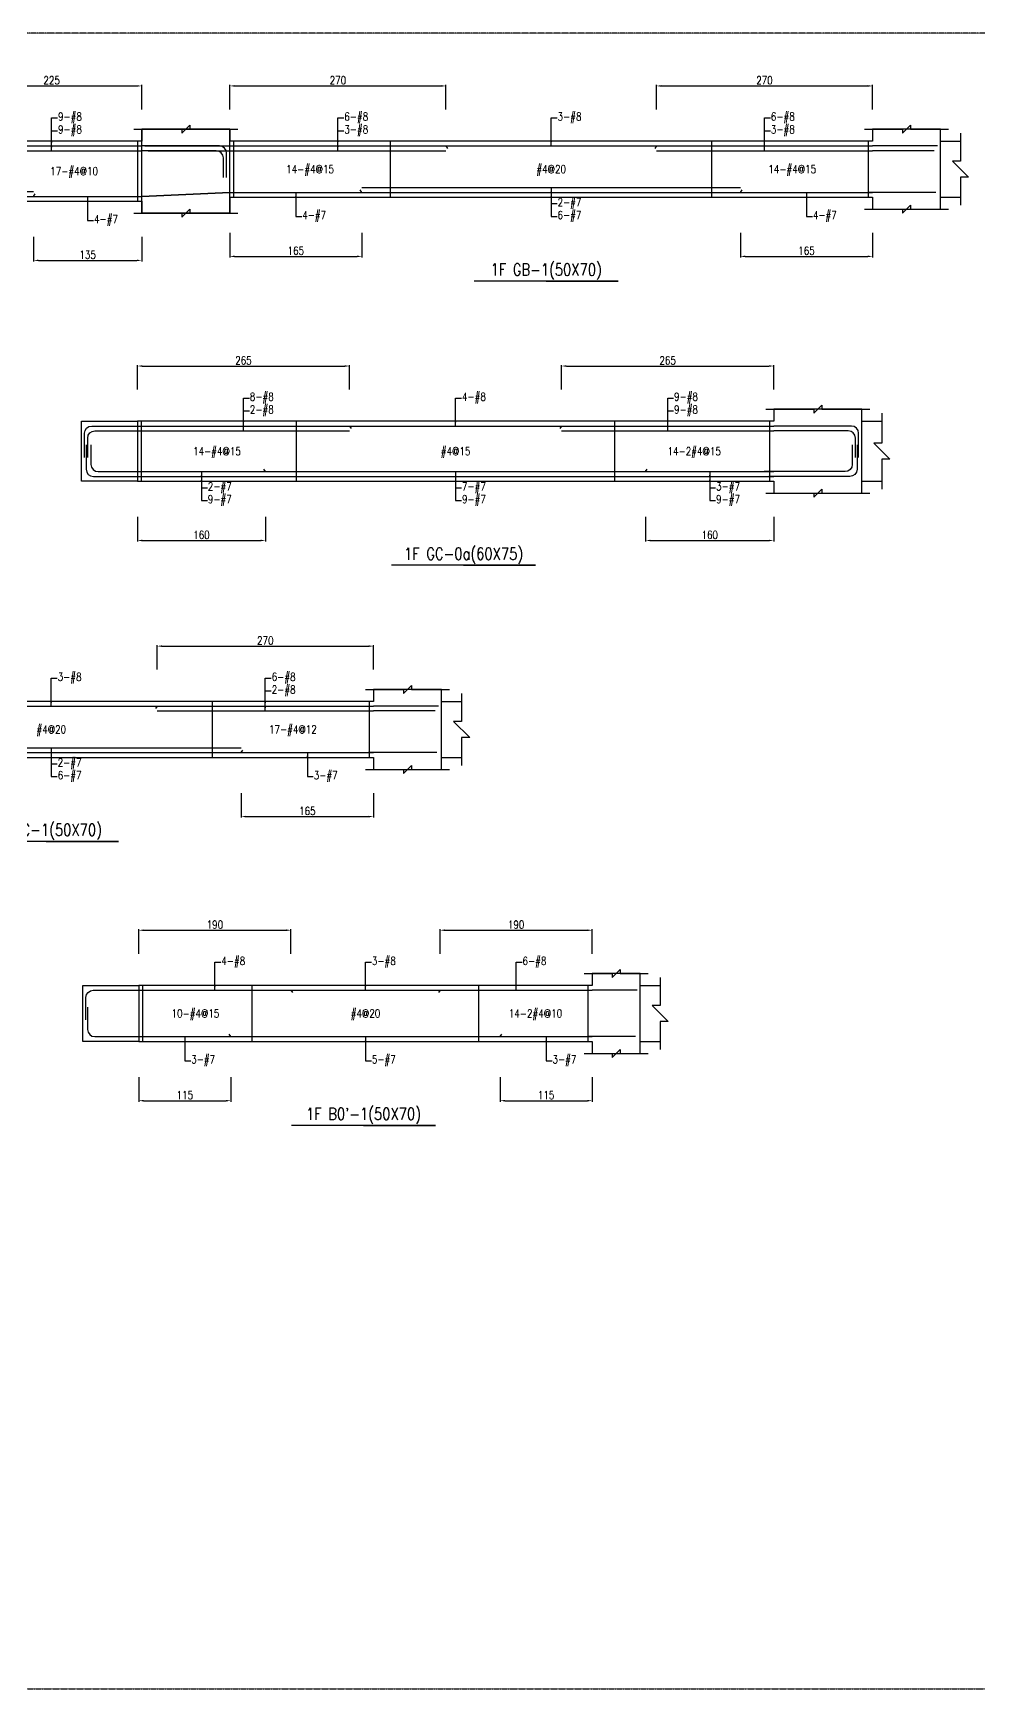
# Model space of a CAD drawing. Header units: millimetres. Extents: x 0 to 84580, y -12276 to 4373.
# Drawn here: x 47554 to 48735, y -6138 to -4069 of the extents above; entities that cross this region are included whole.
import ezdxf
from ezdxf.enums import TextEntityAlignment as Align

# ---------------------------------------------------------------- set-up
doc = ezdxf.new("R2010")
doc.units = ezdxf.units.MM
doc.header["$MEASUREMENT"] = 0
doc.linetypes.add('CENTER', pattern=[2, 1.25, -0.25, 0.25, -0.25])
for name, color, linetype in [('S-DIM', 2, 'Continuous'), ('S-GRID', 1, 'CENTER'), ('S-LEADER', 2, 'Continuous'), ('S-RC', 130, 'Continuous'), ('S-REINF', 6, 'Continuous'), ('S-TEXT', 2, 'Continuous')]:
    doc.layers.add(name, color=color, linetype=linetype)
doc.styles.add('CS4', font='romans.shx', dxfattribs={"width": 0.8, "bigfont": 'lsp.shx'})
doc.styles.get("Standard").update_dxf_attribs({"font": 'arial.ttf'})
doc.dimstyles.new('ISO-25', dxfattribs={"dimtxt": 2.5, "dimasz": 2.5, "dimexe": 1.25, "dimexo": 0.625, "dimtad": 1, "dimtxsty": 'Standard', "dimcen": 2.5, "dimadec": 0, "dimazin": 0, "dimtfac": 1, "dimtmove": 0, "dimatfit": 3, "dimfxl": 0, "dimarcsym": 0})

# ---------------------------------------------------------------- blocks, each defined once
blk = doc.blocks.new('*D1743')
at = {"layer": 'DEFPOINTS', "color": 0, "transparency": 16777216}
for p in [(47689.7, -4135), (47464.7, -4165), (47689.7, -4165)]:
    blk.add_point(p, dxfattribs=at)
at = {"layer": 'S-DIM', "color": 0, "lineweight": -2, "transparency": 16777216}
for p, q in [((47464.7, -4164.375), (47464.7, -4133.75)), ((47470.7, -4135), (47683.7, -4135)), ((47689.7, -4164.375), (47689.7, -4133.75))]:
    blk.add_line(p, q, dxfattribs=at)
at = {"layer": 'S-DIM', "color": 0, "transparency": 16777216}
for points in [[(47470.7, -4134), (47470.7, -4136), (47464.7, -4135)], [(47683.7, -4134), (47683.7, -4136), (47689.7, -4135)]]:
    blk.add_solid(points, dxfattribs=at)
at = {"layer": 'S-DIM', "color": 0, "transparency": 16777216, "insert": (47577.2, -4128), "char_height": 10, "attachment_point": 5, "style": 'CS4'}
blk.add_mtext('225', dxfattribs=at)
blk = doc.blocks.new('*D1745')
at = {"layer": 'DEFPOINTS', "color": 0, "transparency": 16777216}
for p in [(47554.7, -4323), (47689.7, -4323), (47689.7, -4353)]:
    blk.add_point(p, dxfattribs=at)
at = {"layer": 'S-DIM', "color": 0, "lineweight": -2, "transparency": 16777216}
for p, q in [((47554.7, -4323.625), (47554.7, -4354.25)), ((47689.7, -4323.625), (47689.7, -4354.25)), ((47560.7, -4353), (47683.7, -4353))]:
    blk.add_line(p, q, dxfattribs=at)
at = {"layer": 'S-DIM', "color": 0, "transparency": 16777216}
for points in [[(47560.7, -4352), (47560.7, -4354), (47554.7, -4353)], [(47683.7, -4352), (47683.7, -4354), (47689.7, -4353)]]:
    blk.add_solid(points, dxfattribs=at)
at = {"layer": 'S-DIM', "color": 0, "transparency": 16777216, "insert": (47622.2, -4346), "char_height": 10, "attachment_point": 5, "style": 'CS4'}
blk.add_mtext('135', dxfattribs=at)
blk = doc.blocks.new('*D1746')
at = {"layer": 'DEFPOINTS', "color": 0, "transparency": 16777216}
for p in [(48069.7, -4135), (47799.7, -4165), (48069.7, -4165)]:
    blk.add_point(p, dxfattribs=at)
at = {"layer": 'S-DIM', "color": 0, "lineweight": -2, "transparency": 16777216}
for p, q in [((47799.7, -4164.375), (47799.7, -4133.75)), ((47805.7, -4135), (48063.7, -4135)), ((48069.7, -4164.375), (48069.7, -4133.75))]:
    blk.add_line(p, q, dxfattribs=at)
at = {"layer": 'S-DIM', "color": 0, "transparency": 16777216}
for points in [[(47805.7, -4134), (47805.7, -4136), (47799.7, -4135)], [(48063.7, -4134), (48063.7, -4136), (48069.7, -4135)]]:
    blk.add_solid(points, dxfattribs=at)
at = {"layer": 'S-DIM', "color": 0, "transparency": 16777216, "insert": (47934.7, -4128), "char_height": 10, "attachment_point": 5, "style": 'CS4'}
blk.add_mtext('270', dxfattribs=at)
blk = doc.blocks.new('*D1747')
at = {"layer": 'DEFPOINTS', "color": 0, "transparency": 16777216}
for p in [(48602.5, -4135), (48332.5, -4165), (48602.5, -4165)]:
    blk.add_point(p, dxfattribs=at)
at = {"layer": 'S-DIM', "color": 0, "lineweight": -2, "transparency": 16777216}
for p, q in [((48332.5, -4164.375), (48332.5, -4133.75)), ((48338.5, -4135), (48596.5, -4135)), ((48602.5, -4164.375), (48602.5, -4133.75))]:
    blk.add_line(p, q, dxfattribs=at)
at = {"layer": 'S-DIM', "color": 0, "transparency": 16777216}
for points in [[(48338.5, -4134), (48338.5, -4136), (48332.5, -4135)], [(48596.5, -4134), (48596.5, -4136), (48602.5, -4135)]]:
    blk.add_solid(points, dxfattribs=at)
at = {"layer": 'S-DIM', "color": 0, "transparency": 16777216, "insert": (48467.5, -4128), "char_height": 10, "attachment_point": 5, "style": 'CS4'}
blk.add_mtext('270', dxfattribs=at)
blk = doc.blocks.new('*D1748')
at = {"layer": 'DEFPOINTS', "color": 0, "transparency": 16777216}
for p in [(47799.7, -4318), (47964.7, -4318), (47964.7, -4348)]:
    blk.add_point(p, dxfattribs=at)
at = {"layer": 'S-DIM', "color": 0, "lineweight": -2, "transparency": 16777216}
for p, q in [((47799.7, -4318.625), (47799.7, -4349.25)), ((47964.7, -4318.625), (47964.7, -4349.25)), ((47805.7, -4348), (47958.7, -4348))]:
    blk.add_line(p, q, dxfattribs=at)
at = {"layer": 'S-DIM', "color": 0, "transparency": 16777216}
for points in [[(47805.7, -4347), (47805.7, -4349), (47799.7, -4348)], [(47958.7, -4347), (47958.7, -4349), (47964.7, -4348)]]:
    blk.add_solid(points, dxfattribs=at)
at = {"layer": 'S-DIM', "color": 0, "transparency": 16777216, "insert": (47882.2, -4341), "char_height": 10, "attachment_point": 5, "style": 'CS4'}
blk.add_mtext('165', dxfattribs=at)
blk = doc.blocks.new('*D1749')
at = {"layer": 'DEFPOINTS', "color": 0, "transparency": 16777216}
for p in [(48437.5, -4318), (48602.5, -4318), (48602.5, -4348)]:
    blk.add_point(p, dxfattribs=at)
at = {"layer": 'S-DIM', "color": 0, "lineweight": -2, "transparency": 16777216}
for p, q in [((48437.5, -4318.625), (48437.5, -4349.25)), ((48602.5, -4318.625), (48602.5, -4349.25)), ((48443.5, -4348), (48596.5, -4348))]:
    blk.add_line(p, q, dxfattribs=at)
at = {"layer": 'S-DIM', "color": 0, "transparency": 16777216}
for points in [[(48443.5, -4347), (48443.5, -4349), (48437.5, -4348)], [(48596.5, -4347), (48596.5, -4349), (48602.5, -4348)]]:
    blk.add_solid(points, dxfattribs=at)
at = {"layer": 'S-DIM', "color": 0, "transparency": 16777216, "insert": (48520, -4341), "char_height": 10, "attachment_point": 5, "style": 'CS4'}
blk.add_mtext('165', dxfattribs=at)
blk = doc.blocks.new('*D1711')
at = {"layer": 'DEFPOINTS', "color": 0, "transparency": 16777216}
for p in [(47949.3, -4485), (47684.3, -4515), (47949.3, -4515)]:
    blk.add_point(p, dxfattribs=at)
at = {"layer": 'S-DIM', "color": 0, "lineweight": -2, "transparency": 16777216}
for p, q in [((47684.3, -4514.375), (47684.3, -4483.75)), ((47690.3, -4485), (47943.3, -4485)), ((47949.3, -4514.375), (47949.3, -4483.75))]:
    blk.add_line(p, q, dxfattribs=at)
at = {"layer": 'S-DIM', "color": 0, "transparency": 16777216}
for points in [[(47690.3, -4484), (47690.3, -4486), (47684.3, -4485)], [(47943.3, -4484), (47943.3, -4486), (47949.3, -4485)]]:
    blk.add_solid(points, dxfattribs=at)
at = {"layer": 'S-DIM', "color": 0, "transparency": 16777216, "insert": (47816.8, -4478), "char_height": 10, "attachment_point": 5, "style": 'CS4'}
blk.add_mtext('265', dxfattribs=at)
blk = doc.blocks.new('*D1712')
at = {"layer": 'DEFPOINTS', "color": 0, "transparency": 16777216}
for p in [(48479.1, -4485), (48214.1, -4515), (48479.1, -4515)]:
    blk.add_point(p, dxfattribs=at)
at = {"layer": 'S-DIM', "color": 0, "lineweight": -2, "transparency": 16777216}
for p, q in [((48214.1, -4514.375), (48214.1, -4483.75)), ((48220.1, -4485), (48473.1, -4485)), ((48479.1, -4514.375), (48479.1, -4483.75))]:
    blk.add_line(p, q, dxfattribs=at)
at = {"layer": 'S-DIM', "color": 0, "transparency": 16777216}
for points in [[(48220.1, -4484), (48220.1, -4486), (48214.1, -4485)], [(48473.1, -4484), (48473.1, -4486), (48479.1, -4485)]]:
    blk.add_solid(points, dxfattribs=at)
at = {"layer": 'S-DIM', "color": 0, "transparency": 16777216, "insert": (48346.6, -4478), "char_height": 10, "attachment_point": 5, "style": 'CS4'}
blk.add_mtext('265', dxfattribs=at)
blk = doc.blocks.new('*D1713')
at = {"layer": 'DEFPOINTS', "color": 0, "transparency": 16777216}
for p in [(47684.3, -4673), (47844.3, -4673), (47844.3, -4703)]:
    blk.add_point(p, dxfattribs=at)
at = {"layer": 'S-DIM', "color": 0, "lineweight": -2, "transparency": 16777216}
for p, q in [((47684.3, -4673.625), (47684.3, -4704.25)), ((47844.3, -4673.625), (47844.3, -4704.25)), ((47690.3, -4703), (47838.3, -4703))]:
    blk.add_line(p, q, dxfattribs=at)
at = {"layer": 'S-DIM', "color": 0, "transparency": 16777216}
for points in [[(47690.3, -4702), (47690.3, -4704), (47684.3, -4703)], [(47838.3, -4702), (47838.3, -4704), (47844.3, -4703)]]:
    blk.add_solid(points, dxfattribs=at)
at = {"layer": 'S-DIM', "color": 0, "transparency": 16777216, "insert": (47764.3, -4696), "char_height": 10, "attachment_point": 5, "style": 'CS4'}
blk.add_mtext('160', dxfattribs=at)
blk = doc.blocks.new('*D1714')
at = {"layer": 'DEFPOINTS', "color": 0, "transparency": 16777216}
for p in [(48319.1, -4673), (48479.1, -4673), (48479.1, -4703)]:
    blk.add_point(p, dxfattribs=at)
at = {"layer": 'S-DIM', "color": 0, "lineweight": -2, "transparency": 16777216}
for p, q in [((48319.1, -4673.625), (48319.1, -4704.25)), ((48479.1, -4673.625), (48479.1, -4704.25)), ((48325.1, -4703), (48473.1, -4703))]:
    blk.add_line(p, q, dxfattribs=at)
at = {"layer": 'S-DIM', "color": 0, "transparency": 16777216}
for points in [[(48325.1, -4702), (48325.1, -4704), (48319.1, -4703)], [(48473.1, -4702), (48473.1, -4704), (48479.1, -4703)]]:
    blk.add_solid(points, dxfattribs=at)
at = {"layer": 'S-DIM', "color": 0, "transparency": 16777216, "insert": (48399.1, -4696), "char_height": 10, "attachment_point": 5, "style": 'CS4'}
blk.add_mtext('160', dxfattribs=at)
blk = doc.blocks.new('*D1715')
at = {"layer": 'DEFPOINTS', "color": 0, "transparency": 16777216}
for p in [(47979.1, -4835), (47709.1, -4865), (47979.1, -4865)]:
    blk.add_point(p, dxfattribs=at)
at = {"layer": 'S-DIM', "color": 0, "lineweight": -2, "transparency": 16777216}
for p, q in [((47709.1, -4864.375), (47709.1, -4833.75)), ((47715.1, -4835), (47973.1, -4835)), ((47979.1, -4864.375), (47979.1, -4833.75))]:
    blk.add_line(p, q, dxfattribs=at)
at = {"layer": 'S-DIM', "color": 0, "transparency": 16777216}
for points in [[(47715.1, -4834), (47715.1, -4836), (47709.1, -4835)], [(47973.1, -4834), (47973.1, -4836), (47979.1, -4835)]]:
    blk.add_solid(points, dxfattribs=at)
at = {"layer": 'S-DIM', "color": 0, "transparency": 16777216, "insert": (47844.1, -4828), "char_height": 10, "attachment_point": 5, "style": 'CS4'}
blk.add_mtext('270', dxfattribs=at)
blk = doc.blocks.new('*D1717')
at = {"layer": 'DEFPOINTS', "color": 0, "transparency": 16777216}
for p in [(47814.1, -5018), (47979.1, -5018), (47979.1, -5048)]:
    blk.add_point(p, dxfattribs=at)
at = {"layer": 'S-DIM', "color": 0, "lineweight": -2, "transparency": 16777216}
for p, q in [((47814.1, -5018.625), (47814.1, -5049.25)), ((47979.1, -5018.625), (47979.1, -5049.25)), ((47820.1, -5048), (47973.1, -5048))]:
    blk.add_line(p, q, dxfattribs=at)
at = {"layer": 'S-DIM', "color": 0, "transparency": 16777216}
for points in [[(47820.1, -5047), (47820.1, -5049), (47814.1, -5048)], [(47973.1, -5047), (47973.1, -5049), (47979.1, -5048)]]:
    blk.add_solid(points, dxfattribs=at)
at = {"layer": 'S-DIM', "color": 0, "transparency": 16777216, "insert": (47896.6, -5041), "char_height": 10, "attachment_point": 5, "style": 'CS4'}
blk.add_mtext('165', dxfattribs=at)
blk = doc.blocks.new('*D1731')
at = {"layer": 'DEFPOINTS', "color": 0, "transparency": 16777216}
for p in [(47876.1, -5190), (47686.1, -5220), (47876.1, -5220)]:
    blk.add_point(p, dxfattribs=at)
at = {"layer": 'S-DIM', "color": 0, "lineweight": -2, "transparency": 16777216}
for p, q in [((47686.1, -5219.375), (47686.1, -5188.75)), ((47692.1, -5190), (47870.1, -5190)), ((47876.1, -5219.375), (47876.1, -5188.75))]:
    blk.add_line(p, q, dxfattribs=at)
at = {"layer": 'S-DIM', "color": 0, "transparency": 16777216}
for points in [[(47692.1, -5189), (47692.1, -5191), (47686.1, -5190)], [(47870.1, -5189), (47870.1, -5191), (47876.1, -5190)]]:
    blk.add_solid(points, dxfattribs=at)
at = {"layer": 'S-DIM', "color": 0, "transparency": 16777216, "insert": (47781.1, -5183), "char_height": 10, "attachment_point": 5, "style": 'CS4'}
blk.add_mtext('190', dxfattribs=at)
blk = doc.blocks.new('*D1732')
at = {"layer": 'DEFPOINTS', "color": 0, "transparency": 16777216}
for p in [(48252.3, -5190), (48062.3, -5220), (48252.3, -5220)]:
    blk.add_point(p, dxfattribs=at)
at = {"layer": 'S-DIM', "color": 0, "lineweight": -2, "transparency": 16777216}
for p, q in [((48062.3, -5219.375), (48062.3, -5188.75)), ((48068.3, -5190), (48246.3, -5190)), ((48252.3, -5219.375), (48252.3, -5188.75))]:
    blk.add_line(p, q, dxfattribs=at)
at = {"layer": 'S-DIM', "color": 0, "transparency": 16777216}
for points in [[(48068.3, -5189), (48068.3, -5191), (48062.3, -5190)], [(48246.3, -5189), (48246.3, -5191), (48252.3, -5190)]]:
    blk.add_solid(points, dxfattribs=at)
at = {"layer": 'S-DIM', "color": 0, "transparency": 16777216, "insert": (48157.3, -5183), "char_height": 10, "attachment_point": 5, "style": 'CS4'}
blk.add_mtext('190', dxfattribs=at)
blk = doc.blocks.new('*D1733')
at = {"layer": 'DEFPOINTS', "color": 0, "transparency": 16777216}
for p in [(47686.1, -5373), (47801.1, -5373), (47801.1, -5403)]:
    blk.add_point(p, dxfattribs=at)
at = {"layer": 'S-DIM', "color": 0, "lineweight": -2, "transparency": 16777216}
for p, q in [((47686.1, -5373.625), (47686.1, -5404.25)), ((47801.1, -5373.625), (47801.1, -5404.25)), ((47692.1, -5403), (47795.1, -5403))]:
    blk.add_line(p, q, dxfattribs=at)
at = {"layer": 'S-DIM', "color": 0, "transparency": 16777216}
for points in [[(47692.1, -5402), (47692.1, -5404), (47686.1, -5403)], [(47795.1, -5402), (47795.1, -5404), (47801.1, -5403)]]:
    blk.add_solid(points, dxfattribs=at)
at = {"layer": 'S-DIM', "color": 0, "transparency": 16777216, "insert": (47743.6, -5396), "char_height": 10, "attachment_point": 5, "style": 'CS4'}
blk.add_mtext('115', dxfattribs=at)
blk = doc.blocks.new('*D1734')
at = {"layer": 'DEFPOINTS', "color": 0, "transparency": 16777216}
for p in [(48137.3, -5373), (48252.3, -5373), (48252.3, -5403)]:
    blk.add_point(p, dxfattribs=at)
at = {"layer": 'S-DIM', "color": 0, "lineweight": -2, "transparency": 16777216}
for p, q in [((48137.3, -5373.625), (48137.3, -5404.25)), ((48252.3, -5373.625), (48252.3, -5404.25)), ((48143.3, -5403), (48246.3, -5403))]:
    blk.add_line(p, q, dxfattribs=at)
at = {"layer": 'S-DIM', "color": 0, "transparency": 16777216}
for points in [[(48143.3, -5402), (48143.3, -5404), (48137.3, -5403)], [(48246.3, -5402), (48246.3, -5404), (48252.3, -5403)]]:
    blk.add_solid(points, dxfattribs=at)
at = {"layer": 'S-DIM', "color": 0, "transparency": 16777216, "insert": (48194.8, -5396), "char_height": 10, "attachment_point": 5, "style": 'CS4'}
blk.add_mtext('115', dxfattribs=at)

msp = doc.modelspace()

# ---------------------------------------------------------------- linework, layer by layer
for p, q in [((48687.5, -4204), (48712.5, -4204)), ((48687.5, -4274), (48712.5, -4274)), ((48589.1, -4554), (48614.1, -4554)), ((48589.1, -4629), (48614.1, -4629)), ((48064.3, -4904), (48089.3, -4904)), ((48064.3, -4974), (48089.3, -4974)), ((48312.3, -5259), (48337.3, -5259)), ((48312.3, -5329), (48337.3, -5329))]:
    msp.add_line(p, q)
at = {"layer": 'S-GRID'}
msp.add_lwpolyline([(45519, -6138), (48748, -6138), (48748, -4069), (45519, -4069), (45519, -6138)], dxfattribs=at)
msp.add_lwpolyline([(45519, -6138), (48748, -6138), (48748, -4069), (45519, -4069), (45519, -6138)], dxfattribs=at)
at = {"layer": 'S-RC'}
for points in [[(47679.7, -4189), (47739.7, -4189.012), (47739.699, -4194.012), (47749.701, -4184.014), (47749.7, -4189.014), (47809.7, -4189.026)], [(47679.7, -4189), (47739.7, -4189.012), (47739.699, -4194.012), (47749.701, -4184.014), (47749.7, -4189.014), (47809.7, -4189.026)], [(47689.7, -4279), (47689.7, -4294), (47799.7, -4294), (47799.7, -4189), (47689.7, -4189), (47689.7, -4204)], [(47799.7, -4274), (47799.7, -4294), (47689.7, -4294), (47689.7, -4189), (47799.7, -4189), (47799.7, -4204)], [(48592.5, -4189), (48640, -4189.009), (48639.999, -4194.009), (48650.001, -4184.011), (48650, -4189.011), (48697.5, -4189.021)], [(48602.5, -4274), (48602.5, -4289), (48687.5, -4289), (48687.5, -4189), (48602.5, -4189), (48602.5, -4204)], [(48712.5, -4194), (48712.5, -4229), (48702.5, -4229), (48722.5, -4249), (48712.5, -4249), (48712.5, -4284)], [(47689.7, -4204), (47014.7, -4204)], [(48602.5, -4204), (47799.7, -4204)], [(47014.7, -4279), (47689.7, -4279)], [(47799.7, -4274), (48602.5, -4274)], [(47679.7, -4294), (47739.7, -4294.012), (47739.699, -4299.012), (47749.701, -4289.014), (47749.7, -4294.014), (47809.7, -4294.026)], [(47679.7, -4294), (47739.7, -4294.012), (47739.699, -4299.012), (47749.701, -4289.014), (47749.7, -4294.014), (47809.7, -4294.026)], [(48592.5, -4289), (48640, -4289.009), (48639.999, -4294.009), (48650.001, -4284.011), (48650, -4289.011), (48697.5, -4289.021)], [(48194.85, -4379), (48284.85, -4379), (48104.85, -4379)], [(48469.1, -4539), (48529.1, -4539.012), (48529.099, -4544.012), (48539.101, -4534.014), (48539.1, -4539.014), (48599.1, -4539.026)], [(48479.1, -4629), (48479.1, -4644), (48589.1, -4644), (48589.1, -4539), (48479.1, -4539), (48479.1, -4554)], [(48614.1, -4544), (48614.1, -4581.5), (48604.1, -4581.5), (48624.1, -4601.5), (48614.1, -4601.5), (48614.1, -4639)], [(47684.3, -4629), (47614.3, -4629), (47614.3, -4554), (47684.3, -4554), (47684.3, -4629)], [(48479.1, -4554), (47684.3, -4554)], [(47684.3, -4629), (48479.1, -4629)], [(48469.1, -4644), (48529.1, -4644.012), (48529.099, -4649.012), (48539.101, -4639.014), (48539.1, -4644.014), (48599.1, -4644.026)], [(48091.7, -4734), (48181.7, -4734), (48001.7, -4734)], [(47969.1, -4889), (48016.7, -4889.009), (48016.699, -4894.009), (48026.701, -4884.011), (48026.7, -4889.011), (48074.3, -4889.021)], [(47979.1, -4974), (47979.1, -4989), (48064.3, -4989), (48064.3, -4889), (47979.1, -4889), (47979.1, -4904)], [(48089.3, -4894), (48089.3, -4929), (48079.3, -4929), (48099.3, -4949), (48089.3, -4949), (48089.3, -4984)], [(47979.1, -4904), (47174.4, -4904)], [(47174.4, -4974), (47979.1, -4974)], [(47969.1, -4989), (48016.7, -4989.009), (48016.699, -4994.009), (48026.701, -4984.011), (48026.7, -4989.011), (48074.3, -4989.021)], [(47570.55, -5079), (47660.55, -5079), (47480.55, -5079)], [(48242.3, -5244), (48277.3, -5244.007), (48277.299, -5249.007), (48287.301, -5239.009), (48287.3, -5244.009), (48322.3, -5244.016)], [(48252.3, -5329), (48252.3, -5344), (48312.3, -5344), (48312.3, -5244), (48252.3, -5244), (48252.3, -5259)], [(48337.3, -5249), (48337.3, -5284), (48327.3, -5284), (48347.3, -5304), (48337.3, -5304), (48337.3, -5339)], [(47686.1, -5329), (47616.1, -5329), (47616.1, -5259), (47686.1, -5259), (47686.1, -5329)], [(48252.3, -5259), (47686.1, -5259)], [(47686.1, -5329), (48252.3, -5329)], [(48242.3, -5344), (48277.3, -5344.007), (48277.299, -5349.007), (48287.301, -5339.009), (48287.3, -5344.009), (48322.3, -5344.016)], [(47966.7, -5434), (48056.7, -5434), (47876.7, -5434)]]:
    msp.add_lwpolyline(points, dxfattribs=at)
at = {"layer": 'S-REINF'}
for points in [[(47464.7, -4210), (47689.7, -4210)], [(47464.7, -4216), (47689.7, -4216)], [(47693.7, -4210), (47799.7, -4210)], [(47697.7, -4216), (47799.7, -4216)], [(47799.7, -4210), (48069.7, -4210)], [(47799.7, -4216), (48069.7, -4216)], [(48069.7, -4210), (48071.7, -4213)], [(48069.7, -4210), (48332.5, -4210)], [(48332.5, -4210), (48330.5, -4213)], [(48332.5, -4210), (48602.5, -4210)], [(48332.5, -4216), (48602.5, -4216)], [(48683.5, -4210), (48602.5, -4210)], [(48679.5, -4216), (48602.5, -4216)], [(47964.7, -4262), (48437.5, -4262)], [(47239.7, -4267), (47554.7, -4267)], [(47239.7, -4273), (47554.7, -4273)], [(47554.7, -4273), (47556.7, -4270)], [(47554.7, -4273), (47689.7, -4273)], [(47799.7, -4268), (47689.7, -4273)], [(47689.7, -4273), (47799.7, -4268)], [(47799.7, -4268), (47964.7, -4268)], [(47964.7, -4268), (47962.7, -4265)], [(47964.7, -4268), (48437.5, -4268)], [(48437.5, -4268), (48439.5, -4265)], [(48437.5, -4268), (48602.5, -4268)], [(48681.5, -4268), (48596.5, -4268)], [(47684.3, -4560), (47949.3, -4560)], [(47684.3, -4566), (47949.3, -4566)], [(47949.3, -4560), (47951.3, -4563)], [(47949.3, -4560), (48214.1, -4560)], [(48214.1, -4560), (48212.1, -4563)], [(48214.1, -4560), (48479.1, -4560)], [(48214.1, -4566), (48479.1, -4566)], [(47684.3, -4617), (47844.3, -4617)], [(47684.3, -4623), (47844.3, -4623)], [(47844.3, -4617), (47842.3, -4614)], [(47844.3, -4617), (48319.1, -4617)], [(47844.3, -4623), (48319.1, -4623)], [(48319.1, -4617), (48321.1, -4614)], [(48319.1, -4617), (48479.1, -4617)], [(48319.1, -4623), (48479.1, -4623)], [(47444.4, -4910), (47709.1, -4910)], [(47709.1, -4910), (47707.1, -4913)], [(47709.1, -4910), (47979.1, -4910)], [(47709.1, -4916), (47979.1, -4916)], [(48060.3, -4910), (47979.1, -4910)], [(48056.3, -4916), (47979.1, -4916)], [(47339.4, -4962), (47814.1, -4962)], [(47814.1, -4968), (47816.1, -4965)], [(47339.4, -4968), (47814.1, -4968)], [(47814.1, -4968), (47979.1, -4968)], [(48058.3, -4968), (47973.1, -4968)], [(47686.1, -5265), (47876.1, -5265)], [(47876.1, -5265), (47878.1, -5268)], [(47876.1, -5265), (48062.3, -5265)], [(48062.3, -5265), (48060.3, -5268)], [(48062.3, -5265), (48252.3, -5265)], [(48308.3, -5265), (48252.3, -5265)], [(47686.1, -5323), (47801.1, -5323)], [(47801.1, -5323), (47799.1, -5320)], [(47801.1, -5323), (48137.3, -5323)], [(48137.3, -5323), (48139.3, -5320)], [(48137.3, -5323), (48252.3, -5323)], [(48306.3, -5323), (48246.3, -5323)]]:
    msp.add_lwpolyline(points, dxfattribs=at)
at = {"layer": 'S-REINF', "color": 1}
for points in [[(47684.7, -4279), (47684.7, -4204)], [(47804.7, -4274), (47804.7, -4204)], [(48000.4, -4274), (48000.4, -4204)], [(48401.8, -4274), (48401.8, -4204)], [(48597.5, -4274), (48597.5, -4204)], [(47689.3, -4629), (47689.3, -4554)], [(47883, -4629), (47883, -4554)], [(48280.4, -4629), (48280.4, -4554)], [(48474.1, -4629), (48474.1, -4554)], [(47777.925, -4974), (47777.925, -4904)], [(47974.1, -4974), (47974.1, -4904)], [(47691.1, -5329), (47691.1, -5259)], [(47827.65, -5329), (47827.65, -5259)], [(48110.75, -5329), (48110.75, -5259)], [(48247.3, -5329), (48247.3, -5259)]]:
    msp.add_lwpolyline(points, dxfattribs=at)
at = {"layer": 'S-REINF'}
for points in [[(47795.7, -4249.5), (47795.7, -4219, 0.41421356), (47786.7, -4210), (47689.7, -4210)], [(47791.7, -4249.5), (47791.7, -4225, 0.41421356), (47782.7, -4216), (47689.7, -4216)], [(47618.3, -4599.5), (47618.3, -4569, -0.41421356), (47627.3, -4560), (47684.3, -4560)], [(47622.3, -4599.5), (47622.3, -4575, -0.41421356), (47631.3, -4566), (47684.3, -4566)], [(48585.1, -4599.5), (48585.1, -4569, 0.41421356), (48576.1, -4560), (48479.1, -4560)], [(48581.1, -4599.5), (48581.1, -4575, 0.41421356), (48572.1, -4566), (48479.1, -4566)], [(47620.3, -4583.5), (47620.3, -4614, 0.41421356), (47629.3, -4623), (47684.3, -4623)], [(47626.3, -4583.5), (47626.3, -4608, 0.41421356), (47635.3, -4617), (47684.3, -4617)], [(48577.1, -4583.5), (48577.1, -4608, -0.41421356), (48568.1, -4617), (48467.1, -4617)], [(48583.1, -4583.5), (48583.1, -4614, -0.41421356), (48574.1, -4623), (48473.1, -4623)], [(47620.1, -5302), (47620.1, -5274, -0.41421356), (47629.1, -5265), (47686.1, -5265)], [(47622.1, -5286), (47622.1, -5314, 0.41421356), (47631.1, -5323), (47686.1, -5323)]]:
    msp.add_lwpolyline(points, format="xyb", dxfattribs=at)

# ---------------------------------------------------------------- texts
at = {"layer": 'S-LEADER', "char_height": 10, "attachment_point": 4, "style": 'CS4'}
for s, insert in [('9-#8', (47585.2, -4175)), ('6-#8', (47942.7, -4175)), ('3-#8', (48209.1, -4175)), ('6-#8', (48475.5, -4175)), ('9-#8', (47585.2, -4191)), ('3-#8', (47942.7, -4191)), ('3-#8', (48475.5, -4191)), ('2-#7', (48209.1, -4282)), ('4-#7', (47630.2, -4303)), ('4-#7', (47890.2, -4298)), ('6-#7', (48209.1, -4298)), ('4-#7', (48528, -4298)), ('8-#8', (47824.8, -4525)), ('4-#8', (48089.7, -4525)), ('9-#8', (48354.6, -4525)), ('2-#8', (47824.8, -4541)), ('9-#8', (48354.6, -4541)), ('2-#7', (47772.3, -4637)), ('7-#7', (48089.7, -4637)), ('3-#7', (48407.1, -4637)), ('9-#7', (47772.3, -4653)), ('9-#7', (48089.7, -4653)), ('9-#7', (48407.1, -4653)), ('3-#8', (47584.75, -4875)), ('2-#8', (47852.1, -4891)), ('6-#8', (47852.1, -4875)), ('2-#7', (47584.75, -4982)), ('6-#7', (47584.75, -4998)), ('3-#7', (47904.6, -4998)), ('4-#8', (47789.1, -5230)), ('3-#8', (47977.2, -5230)), ('6-#8', (48165.3, -5230)), ('3-#7', (47751.6, -5353)), ('5-#7', (47977.2, -5353)), ('3-#7', (48202.8, -5353))]:
    msp.add_mtext(s, dxfattribs=dict(at, insert=insert))
at = {"layer": 'S-RC', "style": 'CS4', "width": 0.8}
for s, p in [('1F GB-1(50X70)', (48194.85, -4372)), ('1F GC-0a(60X75)', (48091.7, -4727)), ('1F GC-1(50X70)', (47570.55, -5072)), ("1F B0'-1(50X70)", (47966.7, -5427))]:
    msp.add_text(s, height=15, dxfattribs=at).set_placement(p, align=Align.CENTER)
at = {"layer": 'S-TEXT', "color": 1, "style": 'CS4', "width": 0.8}
for s, p in [('17-#4@10', (47605.325, -4246.5)), ('14-#4@15', (47900.05, -4244)), ('#4@20', (48201.1, -4244)), ('14-#4@15', (48502.15, -4244)), ('14-#4@15', (47783.65, -4596.5)), ('#4@15', (48081.7, -4596.5)), ('14-2#4@15', (48379.75, -4596.5)), ('#4@20', (47576.75, -4944)), ('17-#4@12', (47878.512, -4944)), ('10-#4@15', (47756.875, -5299)), ('#4@20', (47969.2, -5299)), ('14-2#4@10', (48181.525, -5299))]:
    msp.add_text(s, height=10, dxfattribs=at).set_placement(p, align=Align.CENTER)

# ---------------------------------------------------------------- dimensions: what is measured, and where the dimension line sits
at = {"layer": 'S-DIM'}
for p1, p2, distance, picture, middle in [((47464.7, -4165), (47689.7, -4165), 30, '*D1743', (47577.2, -4128)), ((47799.7, -4165), (48069.7, -4165), 30, '*D1746', (47934.7, -4128)), ((48332.5, -4165), (48602.5, -4165), 30, '*D1747', (48467.5, -4128)), ((47554.7, -4323), (47689.7, -4323), -30, '*D1745', (47622.2, -4346)), ((47799.7, -4318), (47964.7, -4318), -30, '*D1748', (47882.2, -4341)), ((48437.5, -4318), (48602.5, -4318), -30, '*D1749', (48520, -4341)), ((47684.3, -4515), (47949.3, -4515), 30, '*D1711', (47816.8, -4478)), ((48214.1, -4515), (48479.1, -4515), 30, '*D1712', (48346.6, -4478)), ((47684.3, -4673), (47844.3, -4673), -30, '*D1713', (47764.3, -4696)), ((48319.1, -4673), (48479.1, -4673), -30, '*D1714', (48399.1, -4696)), ((47709.1, -4865), (47979.1, -4865), 30, '*D1715', (47844.1, -4828)), ((47814.1, -5018), (47979.1, -5018), -30, '*D1717', (47896.6, -5041)), ((47686.1, -5220), (47876.1, -5220), 30, '*D1731', (47781.1, -5183)), ((48062.3, -5220), (48252.3, -5220), 30, '*D1732', (48157.3, -5183)), ((47686.1, -5373), (47801.1, -5373), -30, '*D1733', (47743.6, -5396)), ((48137.3, -5373), (48252.3, -5373), -30, '*D1734', (48194.8, -5396))]:
    dim = msp.add_aligned_dim(p1=p1, p2=p2, distance=distance, dimstyle='ISO-25', override={"dimtxt": 10, "dimasz": 6, "dimgap": 2, "dimtxsty": 'CS4'}, dxfattribs=at)
    dim.commit()
    dim.dimension.update_dxf_attribs({"geometry": picture, "text_midpoint": middle})

# ---------------------------------------------------------------- leaders
at = {"layer": 'S-LEADER', "annotation_type": 0, "has_hookline": 1, "hookline_direction": 0}
for points, text_width in [([(47577.2, -4210), (47577.2, -4175), (47584.575, -4175)], 30.857), ([(47934.7, -4210), (47934.7, -4175), (47942.075, -4175)], 30.476), ([(48201.1, -4210), (48201.1, -4175), (48208.475, -4175)], 30.857), ([(48467.5, -4210), (48467.5, -4175), (48474.875, -4175)], 30.476), ([(47577.2, -4216), (47577.2, -4191), (47584.575, -4191)], 30.857), ([(47934.7, -4216), (47934.7, -4191), (47942.075, -4191)], 30.857), ([(48467.5, -4216), (48467.5, -4191), (48474.875, -4191)], 30.857), ([(48201.1, -4262), (48201.1, -4282), (48208.475, -4282)], 30.857), ([(47622.2, -4273), (47622.2, -4303), (47629.575, -4303)], 30.857), ([(47882.2, -4268), (47882.2, -4298), (47889.575, -4298)], 30.857), ([(48201.1, -4268), (48201.1, -4298), (48208.475, -4298)], 30.476), ([(48520, -4268), (48520, -4298), (48527.375, -4298)], 30.857), ([(47816.8, -4560), (47816.8, -4525), (47824.175, -4525)], 30.857), ([(48081.7, -4560), (48081.7, -4525), (48089.075, -4525)], 30.857), ([(48346.6, -4560), (48346.6, -4525), (48353.975, -4525)], 30.857), ([(47816.8, -4566), (47816.8, -4541), (47824.175, -4541)], 30.857), ([(48346.6, -4566), (48346.6, -4541), (48353.975, -4541)], 30.857), ([(47764.3, -4617), (47764.3, -4637), (47771.675, -4637)], 30.857), ([(47764.3, -4623), (47764.3, -4653), (47771.675, -4653)], 30.857), ([(48081.7, -4617), (48081.7, -4637), (48089.075, -4637)], 30.857), ([(48081.7, -4623), (48081.7, -4653), (48089.075, -4653)], 30.857), ([(48399.1, -4617), (48399.1, -4637), (48406.475, -4637)], 30.857), ([(48399.1, -4623), (48399.1, -4653), (48406.475, -4653)], 30.857), ([(47576.75, -4910), (47576.75, -4875), (47584.125, -4875)], 30.857), ([(47844.1, -4910), (47844.1, -4875), (47851.475, -4875)], 30.476), ([(47844.1, -4916), (47844.1, -4891), (47851.475, -4891)], 30.857), ([(47576.75, -4962), (47576.75, -4982), (47584.125, -4982)], 30.857), ([(47576.75, -4968), (47576.75, -4998), (47584.125, -4998)], 30.476), ([(47896.6, -4968), (47896.6, -4998), (47903.975, -4998)], 30.857), ([(47781.1, -5265), (47781.1, -5230), (47788.475, -5230)], 30.857), ([(47969.2, -5265), (47969.2, -5230), (47976.575, -5230)], 30.857), ([(48157.3, -5265), (48157.3, -5230), (48164.675, -5230)], 30.476), ([(47743.6, -5323), (47743.6, -5353), (47750.975, -5353)], 30.857), ([(47969.2, -5323), (47969.2, -5353), (47976.575, -5353)], 30.857), ([(48194.8, -5323), (48194.8, -5353), (48202.175, -5353)], 30.857)]:
    msp.add_leader(points, dimstyle='ISO-25', override={"dimasz": 6, "dimtad": 0}, dxfattribs=dict(at, text_width=text_width))

doc.saveas('drawing.dxf')
